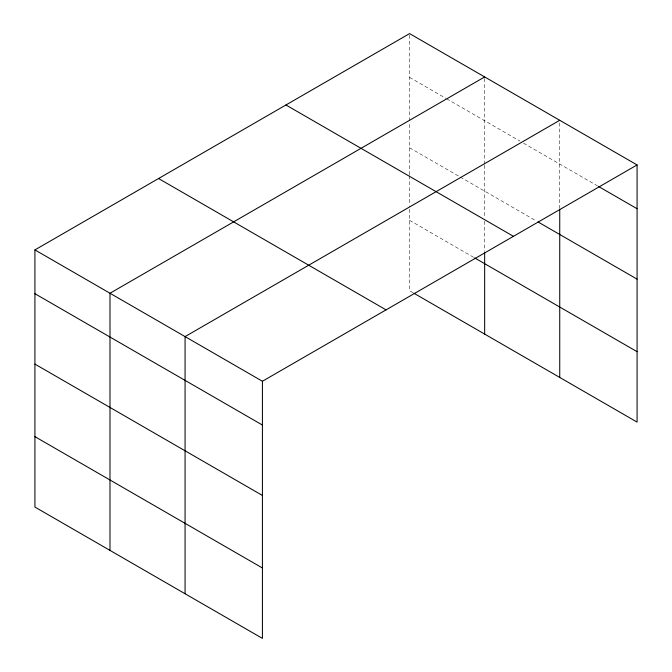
<?xml version="1.0" encoding="UTF-8"?>
<svg xmlns="http://www.w3.org/2000/svg" width="672" height="672" viewBox="0 0 672 672"><rect width="100%" height="100%" fill="white"/><g stroke="black" fill="none" stroke-linecap="round" stroke-linejoin="round"><path stroke-width="0.5" stroke-dasharray="3.36 2.52" d="M409.584 174.737L409.584 121.909M409.584 120.868L409.584 33.6M484.655 165.253L484.655 217.048M484.655 164.212L484.655 76.944M559.734 208.597L559.734 120.288M409.584 77.381L445.763 98.272M446.67 98.792L519.935 141.095M523.555 143.178L597.509 185.884M409.584 147.79L459.329 176.518M460.236 177.038L536.214 220.903M409.584 220.332L473.802 257.41M413.204 292.832L409.584 290.741L409.584 205.825M484.655 221.189L484.655 251.244M409.584 175.77L409.584 204.792"/><path stroke-width="1.01" d="M559.734 209.63L559.734 377.429M34.919 249.908L262.416 381.259L262.416 638.4L34.919 507.058L34.919 249.908L409.584 33.6L637.081 164.942L637.081 422.092L414.103 293.353M484.655 76.944L109.99 293.252L109.99 550.402M559.734 120.288L185.069 336.596L185.069 593.746M262.416 381.259L637.081 164.942M598.408 186.396L637.081 208.732M538.028 221.945L637.081 279.14M285.944 104.983L513.442 236.326M474.709 257.93L637.081 351.683M158.558 178.525L386.056 309.876M34.919 293.698L262.416 425.04M34.919 364.106L262.416 495.449M34.919 436.649L262.416 567.991M484.655 252.277L484.655 334.085"/></g></svg>
